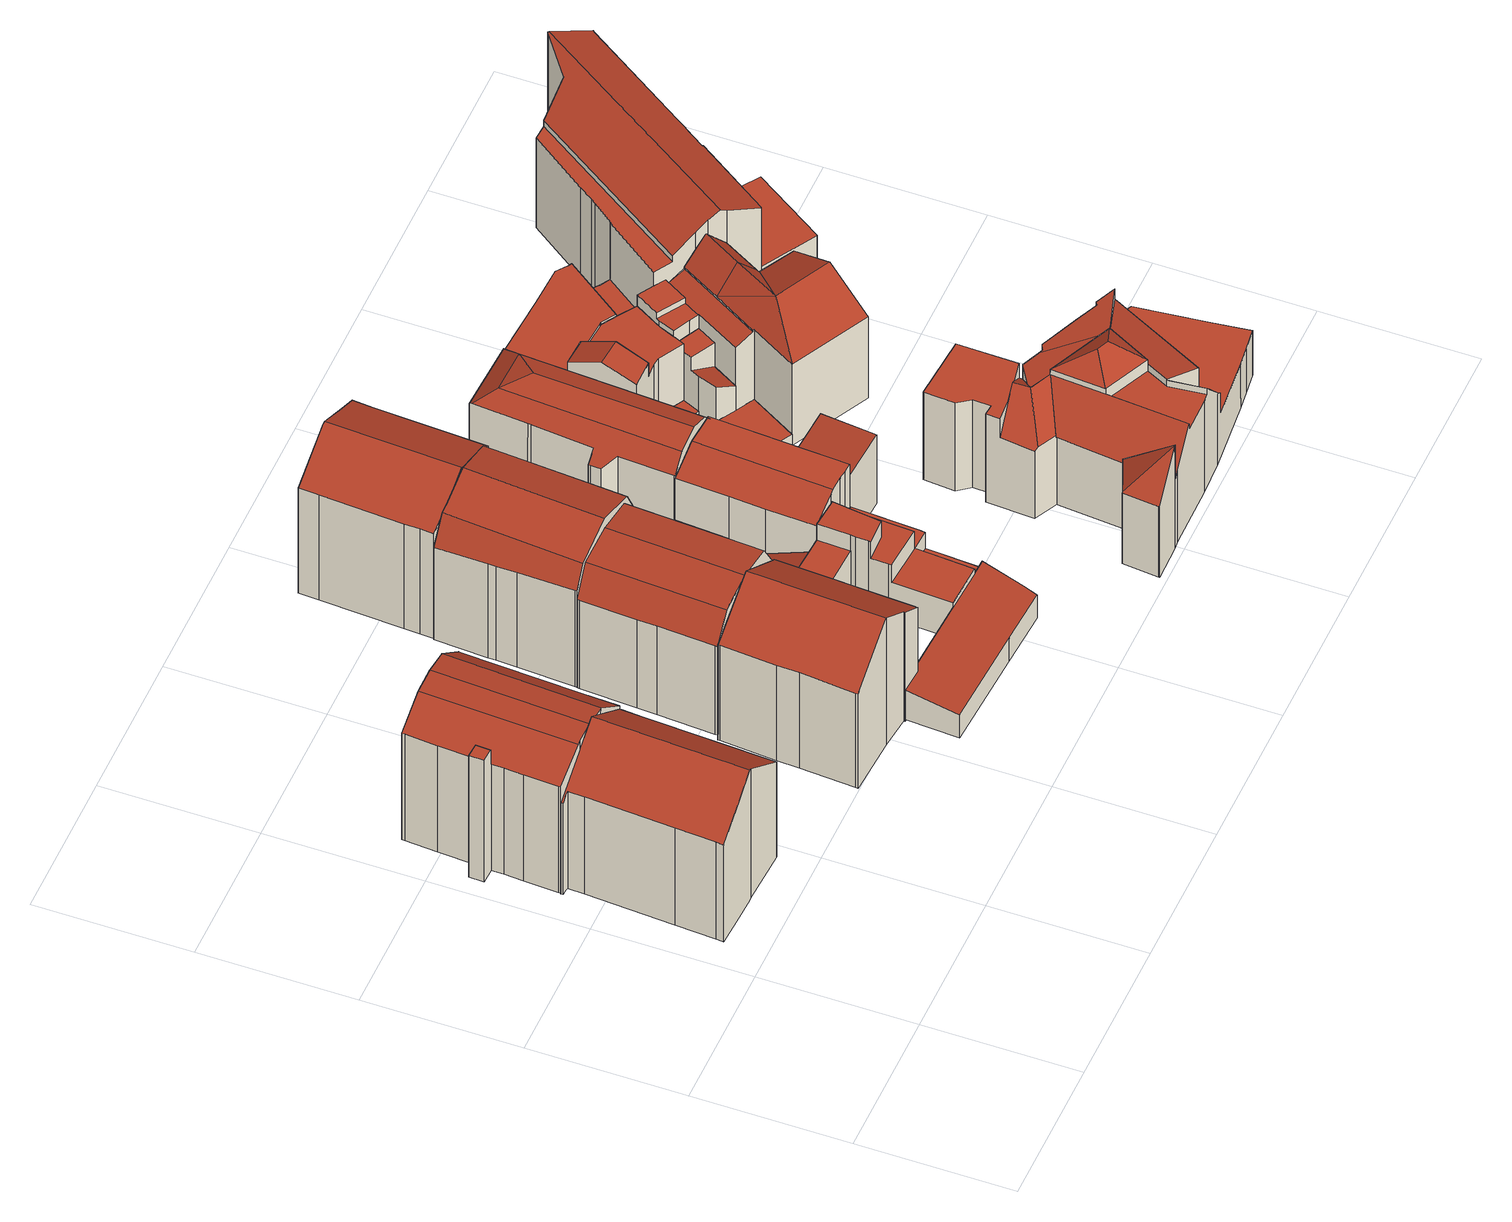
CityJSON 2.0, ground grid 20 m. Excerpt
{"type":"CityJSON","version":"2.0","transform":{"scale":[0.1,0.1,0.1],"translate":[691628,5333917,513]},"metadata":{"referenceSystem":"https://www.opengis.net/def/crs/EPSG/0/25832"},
"CityObjects":{
"building1":{"type":"Building","attributes":{"Gemeindeschluessel":"09162000","HoeheDach":"536.770","HoeheGrund":"515.470","Methode":"2000","NiedrigsteTraufeDesGebaeudes":"530.425","Geometrietyp2DReferenz":"3000","function":"31001_9998","roofType":"3100","measuredHeight":21.3,"storeysAboveGround":4},"geometry":[{"type":"MultiSurface","lod":"2","boundaries":[[[0,1,2,3,4,5]],[[6,7,8,9]],[[10,11,12,13]],[[14,15,16,17]],[[13,12,18,19]],[[20,21,22,1,0,5,23,24,25,16,15,26,27,28]],[[9,8,29,30]],[[31,26,15,14]],[[19,18,7,6]],[[32,33,25,24,23,34]],[[6,9,30,35,36,37,38,39,31,14,17,33,32,34,4,3,2,40,10,13,19]],[[30,29,41,35]],[[41,29,8,7,18,12,11,22,21]],[[22,11,10,40,2,1]],[[34,23,5,4]],[[17,16,25,33]],[[28,27,26,31,39,38]],[[37,36,35,41,21,20,28,38]]],"semantics":{"surfaces":[{"type":"WallSurface"},{"type":"RoofSurface"},{"type":"GroundSurface"}],"values":[0,0,0,0,0,1,0,0,0,0,2,0,1,0,0,0,0,0]}}]},
"building2":{"type":"Building","attributes":{"Gemeindeschluessel":"09162000","HoeheDach":"535.874","HoeheGrund":"515.566","Methode":"2000","NiedrigsteTraufeDesGebaeudes":"531.395","Geometrietyp2DReferenz":"3000","function":"31001_9998","roofType":"3100","measuredHeight":20.31,"storeysAboveGround":5},"geometry":[{"type":"MultiSurface","lod":"2","boundaries":[[[42,43,44,45,46,47,48]],[[49,50,51,52,53,54]],[[55,56,57,58]],[[59,60,61,62,55,58,63,64,65,66,67,68,69,70,50,49,71,72,73,74,43,42,48,75]],[[72,76,77,73]],[[45,78,79,80,46]],[[81,60,59,75,82]],[[60,81,83,61]],[[72,71,84,85,86,76]],[[87,82,75]],[[75,48,47,88,87]],[[63,58,57,89,90]],[[70,91,51,50]],[[68,92,93,69]],[[81,82,87,88,89,57,56,94,83]],[[86,85,53,52]],[[66,65,79,78,95]],[[67,96,92,68]],[[53,85,84,54]],[[74,97,44,43]],[[78,45,44,97,77,76,86,52,51,91,93,92,96,95]],[[63,90,98,64]],[[65,64,98,80,79]],[[49,54,84,71]],[[73,77,97,74]],[[98,90,89,88,47,46,80]],[[61,83,94,62]],[[62,94,56,55]],[[69,93,91,70]],[[66,95,96,67]]],"semantics":{"surfaces":[{"type":"WallSurface"},{"type":"GroundSurface"},{"type":"RoofSurface"}],"values":[0,0,0,1,0,2,0,0,0,0,0,0,0,0,2,0,0,0,2,0,2,0,0,0,0,2,0,0,0,0]}}]},
"building3":{"type":"Building","attributes":{"Gemeindeschluessel":"09162000","HoeheDach":"534.800","HoeheGrund":"515.603","Methode":"2000","NiedrigsteTraufeDesGebaeudes":"522.668","Geometrietyp2DReferenz":"3000","function":"31001_1000","roofType":"3100","measuredHeight":19.2,"storeysAboveGround":4},"geometry":[{"type":"MultiSurface","lod":"2","boundaries":[[[99,100,101,102,103,104,105]],[[106,107,108,109]],[[110,111,112,113,114]],[[115,116,117,118]],[[119,120,121,122]],[[110,114,123,108,107,124,125,126,101,100]],[[127,128,113,112]],[[129,130,131,132,99,105,133,115,118,119,122,134,135,106,109,136,137]],[[109,108,123,136]],[[105,104,138,133]],[[133,138,116,115]],[[122,121,139,140,126,125,134]],[[99,132,141,111,110,100]],[[130,142,143,131]],[[134,125,124,135]],[[141,143,142,144,112,111]],[[144,145,127,112]],[[118,117,120,119]],[[131,143,141,132]],[[103,139,121,120,117,116,138,104]],[[127,145,129,137,128]],[[135,124,107,106]],[[130,129,145,144,142]],[[137,136,123,114,113,128]],[[102,140,139,103]],[[126,140,102,101]]],"semantics":{"surfaces":[{"type":"WallSurface"},{"type":"RoofSurface"},{"type":"GroundSurface"}],"values":[0,0,0,0,0,1,1,2,0,0,0,0,0,0,0,1,1,0,0,1,0,0,0,0,1,1]}}]},
"building4":{"type":"Building","attributes":{"Gemeindeschluessel":"09162000","HoeheDach":"535.490","HoeheGrund":"514.758","Methode":"2000","NiedrigsteTraufeDesGebaeudes":"518.137","Geometrietyp2DReferenz":"3000","function":"31001_1000","roofType":"3100","measuredHeight":20.73,"storeysAboveGround":4},"geometry":[{"type":"MultiSurface","lod":"2","boundaries":[[[146,147,148,149]],[[150,151,152,153]],[[154,155,156,157,158]],[[159,160,161,162]],[[163,164,165,166]],[[167,168,169,170,171]],[[172,173,174,175]],[[176,177,178,179]],[[180,181,182,183]],[[169,184,185,170]],[[183,182,186,187]],[[188,189,190,191]],[[192,193,194,149,148,195]],[[196,197,198,199,200,201]],[[202,192,195,203,204,205]],[[206,172,207,208]],[[186,209,210,187]],[[166,165,211,212]],[[213,214,198,197]],[[215,175,174,216,217]],[[188,212,211,218,189]],[[219,185,184,220,221,222,152,151,223,146,149,194]],[[202,205,155,154]],[[162,161,224,225]],[[147,226,227,228,203,195,148]],[[186,182,181,224,161,160,216,174,173,190,189,218,229,209]],[[227,230,231,228]],[[223,226,147,146]],[[158,157,232,233]],[[229,218,211,165,164,234,235,236]],[[228,231,204,203]],[[217,216,160,159]],[[237,221,220,238]],[[239,240,241,242,243]],[[244,168,167,245]],[[157,156,241,240]],[[150,243,242,230,227,226,223,151]],[[231,230,242,241,156,155,205,204]],[[246,236,235,247]],[[248,234,164,163]],[[249,222,221,237]],[[250,251,200,199]],[[153,152,222,249]],[[225,224,181,180]],[[208,207,214,213]],[[247,235,234,248]],[[177,176,175,215]],[[190,173,172,206,191]],[[193,245,167,171,219,194]],[[244,238,220,184,169,168]],[[244,245,193,192,202,154,158,233,252,178,177,215,217,159,162,225,180,183,187,210,253,246,247,248,163,166,212,188,191,206,208,213,197,196,239,243,150,153,249,237,238]],[[253,229,236,246]],[[233,232,254,252]],[[178,252,254,251,250,179]],[[170,185,219,171]],[[253,210,209,229]],[[196,201,240,239]],[[254,232,157,240,201,200,251]],[[176,179,250,199,198,214,207,172,175]]],"semantics":{"surfaces":[{"type":"WallSurface"},{"type":"RoofSurface"},{"type":"GroundSurface"}],"values":[0,0,0,0,0,1,0,0,0,0,0,0,0,0,0,0,0,0,0,0,0,1,0,0,1,1,0,0,0,1,0,0,0,0,0,0,0,1,0,0,0,0,0,0,0,0,0,0,0,0,2,0,0,0,0,0,0,1,1]}}]},
"building5":{"type":"Building","attributes":{"Gemeindeschluessel":"09162000","HoeheDach":"519.968","HoeheGrund":"515.066","Methode":"2000","NiedrigsteTraufeDesGebaeudes":"518.856","Geometrietyp2DReferenz":"3000","function":"31001_2000","roofType":"1000","measuredHeight":4.9},"geometry":[{"type":"MultiSurface","lod":"2","boundaries":[[[255,256,257,258]],[[259,260,261,262]],[[263,264,265,257,256,266,267,261,260,268,269]],[[270,267,266,271]],[[262,261,267,270]],[[272,268,260,259]],[[273,263,269,274]],[[275,264,263,273]],[[258,257,265,276]],[[274,269,268,272]],[[276,265,264,275]],[[271,266,256,255]],[[275,273,274,272,259,262,270,271,255,258,276]]],"semantics":{"surfaces":[{"type":"WallSurface"},{"type":"RoofSurface"},{"type":"GroundSurface"}],"values":[0,0,1,0,0,0,0,0,0,0,0,0,2]}}]},
"building6":{"type":"Building","attributes":{"Gemeindeschluessel":"09162000","HoeheDach":"536.192","HoeheGrund":"515.595","Methode":"2000","NiedrigsteTraufeDesGebaeudes":"530.470","Geometrietyp2DReferenz":"3000","function":"31001_9998","roofType":"3100","measuredHeight":20.6,"storeysAboveGround":4},"geometry":[{"type":"MultiSurface","lod":"2","boundaries":[[[277,278,279,280]],[[281,282,283,284,285,280,279]],[[286,284,283,287]],[[288,289,290,291]],[[280,292,293,294,295,296,277]],[[297,298,299,300,301]],[[286,287,302,134,122,303,304,288,291,298,297,295,294,305]],[[294,293,306,305]],[[287,283,282,302]],[[304,307,289,288]],[[297,301,296,295]],[[122,134,281,279,278,308,309]],[[278,277,296,301,300,308]],[[303,310,307,304]],[[286,305,306,285,284]],[[308,300,299,290,289,307,310,309]],[[292,280,285,306]],[[306,293,292]],[[302,282,281,134]],[[122,309,310,303]],[[291,290,299,298]]],"semantics":{"surfaces":[{"type":"RoofSurface"},{"type":"WallSurface"},{"type":"GroundSurface"}],"values":[0,0,1,1,1,1,2,1,1,1,1,1,0,1,1,0,1,0,1,1,1]}}]},
"building7":{"type":"Building","attributes":{"Gemeindeschluessel":"09162000","HoeheDach":"521.648","HoeheGrund":"515.188","Methode":"1000","NiedrigsteTraufeDesGebaeudes":"518.598","Geometrietyp2DReferenz":"3000","function":"31001_2000","roofType":"2100","measuredHeight":6.46},"geometry":[{"type":"MultiSurface","lod":"2","boundaries":[[[311,312,313,314]],[[315,316,317,318]],[[319,320,321,322]],[[316,315,314,313]],[[323,324,312,311]],[[312,324,321,320,325,317,316,313]],[[323,311,314,315,318,326,319,322]],[[322,321,324,323]],[[326,325,320,319]],[[318,317,325,326]]],"semantics":{"surfaces":[{"type":"WallSurface"},{"type":"RoofSurface"},{"type":"GroundSurface"}],"values":[0,0,0,0,0,1,2,0,0,0]}}]},
"building8":{"type":"Building","attributes":{"Gemeindeschluessel":"09162000","HoeheDach":"536.452","HoeheGrund":"515.680","Methode":"1000","NiedrigsteTraufeDesGebaeudes":"532.757","Geometrietyp2DReferenz":"3000","function":"31001_9998","roofType":"3100","measuredHeight":20.77,"storeysAboveGround":4},"geometry":[{"type":"MultiSurface","lod":"2","boundaries":[[[327,328,329,330,331,332]],[[333,334,335,336]],[[329,328,337,338]],[[339,340,327,332,341,342,343,335,334]],[[344,343,342,345]],[[346,347,348,349]],[[336,335,343,344]],[[345,342,341,350]],[[348,347,351,337,328,327,340]],[[349,348,340,339,352]],[[350,341,332,331]],[[353,346,349,352,333,336,344,345,350,331,330,329,338]],[[352,339,334,333]],[[338,337,351,353]],[[353,351,347,346]]],"semantics":{"surfaces":[{"type":"WallSurface"},{"type":"RoofSurface"},{"type":"GroundSurface"}],"values":[0,0,0,1,0,0,0,0,1,0,0,2,0,0,0]}}]},
"building9":{"type":"Building","attributes":{"Gemeindeschluessel":"09162000","HoeheDach":"519.032","HoeheGrund":"514.532","Methode":"2000","NiedrigsteTraufeDesGebaeudes":"519.032","Geometrietyp2DReferenz":"3000","function":"31001_2000","roofType":"1000","measuredHeight":4.5},"geometry":[{"type":"MultiSurface","lod":"2","boundaries":[[[354,355,356,357]],[[356,355,358,359,360]],[[361,358,355,354]],[[362,359,358,361]],[[357,356,360,363]],[[363,360,359,362]],[[363,362,361,354,357]]],"semantics":{"surfaces":[{"type":"WallSurface"},{"type":"RoofSurface"},{"type":"GroundSurface"}],"values":[0,1,0,0,0,0,2]}}]},
"building10":{"type":"Building","attributes":{"Gemeindeschluessel":"09162000","HoeheDach":"527.764","HoeheGrund":"514.306","Methode":"2000","NiedrigsteTraufeDesGebaeudes":"525.793","Geometrietyp2DReferenz":"3000","function":"31001_1000","roofType":"2100","measuredHeight":13.46,"storeysAboveGround":3},"geometry":[{"type":"MultiSurface","lod":"2","boundaries":[[[364,365,366,367]],[[368,369,370,371]],[[371,370,372,373,374]],[[375,376,377,378,373,372,379]],[[380,376,375,381]],[[374,373,378,382]],[[383,377,376,380]],[[381,375,379,384,385]],[[385,384,365,364]],[[367,366,369,368]],[[382,378,377,383]],[[371,374,382,383,380,381,385,364,367,368]],[[384,379,372,370,369,366,365]]],"semantics":{"surfaces":[{"type":"WallSurface"},{"type":"RoofSurface"},{"type":"GroundSurface"}],"values":[0,0,0,1,0,0,0,0,0,0,0,2,1]}}]},
"building11":{"type":"Building","attributes":{"Gemeindeschluessel":"09162000","HoeheDach":"525.933","HoeheGrund":"514.728","Methode":"1000","NiedrigsteTraufeDesGebaeudes":"525.080","Geometrietyp2DReferenz":"3000","function":"31001_1000","roofType":"1000","measuredHeight":11.21,"storeysAboveGround":2},"geometry":[{"type":"MultiSurface","lod":"2","boundaries":[[[386,387,388,389]],[[390,391,387,386]],[[391,392,388,387]],[[386,389,393,390]],[[391,390,393,392]],[[393,389,388,392]]],"semantics":{"surfaces":[{"type":"RoofSurface"},{"type":"WallSurface"},{"type":"GroundSurface"}],"values":[0,1,1,1,2,1]}}]},
"building12":{"type":"Building","attributes":{"Gemeindeschluessel":"09162000","HoeheDach":"529.410","HoeheGrund":"513.714","Methode":"2000","NiedrigsteTraufeDesGebaeudes":"524.754","Geometrietyp2DReferenz":"3000","function":"31001_9998","roofType":"3200","measuredHeight":15.7,"storeysAboveGround":3},"geometry":[{"type":"MultiSurface","lod":"2","boundaries":[[[394,395,396,397]],[[398,399,400,401]],[[402,403,404,405,406,407,408,409,410,411,412,398,401,413,414]],[[405,415,416,394,397,417,406]],[[418,419,414,413,420]],[[406,417,421,407]],[[395,422,396]],[[419,423,402,414]],[[424,425,409,408]],[[424,421,417,397,396,426,400,399,427,428,429,425]],[[412,427,399,398]],[[404,430,415,405]],[[428,427,412,411]],[[402,423,431,403]],[[418,420,426,396,422]],[[431,423,419,418,422,416,415,430]],[[409,425,429,410]],[[410,429,428,411]],[[416,422,395,394]],[[431,430,404,403]],[[407,421,424,408]],[[400,426,420,413,401]]],"semantics":{"surfaces":[{"type":"RoofSurface"},{"type":"WallSurface"},{"type":"GroundSurface"}],"values":[0,1,2,1,1,1,0,1,1,0,1,1,1,1,0,0,1,1,0,1,1,1]}}]},
"building13":{"type":"Building","attributes":{"Gemeindeschluessel":"09162000","HoeheDach":"516.330","HoeheGrund":"514.138","Methode":"2000","NiedrigsteTraufeDesGebaeudes":"516.330","Geometrietyp2DReferenz":"3000","function":"31001_2000","roofType":"1000","measuredHeight":2.19},"geometry":[{"type":"MultiSurface","lod":"2","boundaries":[[[432,433,434,435]],[[436,437,433,432]],[[437,438,439,434,433]],[[440,436,432,435,441]],[[435,434,439,441]],[[436,440,438,437]],[[440,441,439,438]]],"semantics":{"surfaces":[{"type":"WallSurface"},{"type":"RoofSurface"},{"type":"GroundSurface"}],"values":[0,0,1,2,0,0,0]}}]},
"building14":{"type":"Building","attributes":{"Gemeindeschluessel":"09162000","HoeheDach":"516.302","HoeheGrund":"514.190","Methode":"1000","NiedrigsteTraufeDesGebaeudes":"516.302","Geometrietyp2DReferenz":"3000","function":"31001_1000","roofType":"1000","measuredHeight":2.11,"storeysAboveGround":1},"geometry":[{"type":"MultiSurface","lod":"2","boundaries":[[[442,443,444,445]],[[446,447,448,442,445]],[[446,449,450,447]],[[445,444,449,446]],[[451,450,449,444,443]],[[448,451,443,442]],[[447,450,451,448]]],"semantics":{"surfaces":[{"type":"WallSurface"},{"type":"GroundSurface"},{"type":"RoofSurface"}],"values":[0,1,0,0,2,0,0]}}]},
"building15":{"type":"Building","attributes":{"Gemeindeschluessel":"09162000","HoeheDach":"529.370","HoeheGrund":"514.273","Methode":"2000","NiedrigsteTraufeDesGebaeudes":"525.535","Geometrietyp2DReferenz":"3000","function":"31001_2000","roofType":"1000","measuredHeight":15.1},"geometry":[{"type":"MultiSurface","lod":"2","boundaries":[[[452,453,454,455,456,457]],[[458,459,460,461]],[[462,463,464,465]],[[452,457,466,467]],[[468,469,470,471]],[[467,466,459,458]],[[472,473,474,475,476,477]],[[478,455,454,479]],[[456,455,478,476,475]],[[461,460,465,464]],[[469,468,474,473]],[[453,472,477,479,454]],[[463,470,469,473,472,453,452,467,458,461,464]],[[456,475,474,468,471,462,465,460,459,466,457]],[[463,462,471,470]],[[476,478,479,477]]],"semantics":{"surfaces":[{"type":"WallSurface"},{"type":"RoofSurface"},{"type":"GroundSurface"}],"values":[0,0,0,0,0,0,0,1,0,0,0,0,2,1,0,1]}}]},
"building16":{"type":"Building","attributes":{"Gemeindeschluessel":"09162000","HoeheDach":"534.590","HoeheGrund":"515.330","Methode":"2000","NiedrigsteTraufeDesGebaeudes":"522.520","Geometrietyp2DReferenz":"3000","function":"31001_1000","roofType":"1000","measuredHeight":19.26,"storeysAboveGround":4},"geometry":[{"type":"MultiSurface","lod":"2","boundaries":[[[480,481,482,483,484,485,486,487]],[[488,489,490,491,492,493]],[[494,495,496,497]],[[498,499,500,501]],[[502,503,504]],[[501,505,506,507,508,509,510,511,498]],[[492,512,493]],[[513,514,515,516]],[[517,518,519,502]],[[520,482,481,521]],[[522,523,524,525,526,527]],[[528,529,530,531,532,533,534]],[[535,536,537,519]],[[492,491,538]],[[539,540,480,487,541,542]],[[495,543,531,530,544,496]],[[538,491,545]],[[516,515,546,547]],[[548,509,508,549]],[[550,486,485]],[[493,512,551,552,553,488]],[[533,532,554,555]],[[492,538,545,556,557,558,546,515,514,551,512]],[[559,544,530,529]],[[549,508,507,560]],[[524,561,562,563,564,525]],[[511,565,550,566,499,498]],[[484,483,567,568,569,570]],[[571,572,499,573]],[[552,551,514,513]],[[510,574,565,511]],[[490,575,569,576,545,491]],[[577,578,505,501,500,579]],[[499,566,580,573]],[[485,537,581,582]],[[494,522,527,555,554,543,495]],[[568,583,557,556,576,569]],[[543,554,532,531]],[[488,553,584,585,504,503,489]],[[527,526,517,502,504,585,534,533,555]],[[561,571,573,562]],[[586,558,557,583]],[[485,484,570,575,587]],[[588,506,505,578]],[[560,507,506,588]],[[563,582,581,518,517,564]],[[547,546,558,586]],[[541,487,486,550,565]],[[528,534,585,584]],[[503,502,490,489]],[[480,540,521,481]],[[523,577,579,572,571,561,524]],[[485,587,490,502,519,537]],[[579,500,499,572]],[[575,490,587]],[[581,537,536]],[[581,536,535,518]],[[562,573,580,582,563]],[[576,556,545]],[[535,519,518]],[[564,517,526,525]],[[566,550,485,582,580]],[[565,574,542,541]],[[497,496,544,559]],[[548,539,542,574,510,509]],[[577,523,522,494,497,559,529,528,584,553,552,513,516,547,586,583,568,567,520,521,540,539,548,549,560,588,578]],[[567,483,482,520]],[[575,570,569]]],"semantics":{"surfaces":[{"type":"RoofSurface"},{"type":"WallSurface"},{"type":"GroundSurface"}],"values":[0,0,1,1,1,0,1,1,1,1,1,1,0,1,1,0,1,1,1,1,1,1,0,1,1,0,1,1,0,1,1,0,1,1,1,1,1,0,1,0,1,1,0,1,1,1,1,1,1,0,1,1,1,0,1,0,0,1,1,0,1,0,0,1,1,2,1,1]}}]},
"building17":{"type":"Building","attributes":{"Gemeindeschluessel":"09162000","HoeheDach":"524.170","HoeheGrund":"514.125","Methode":"2000","NiedrigsteTraufeDesGebaeudes":"520.315","Geometrietyp2DReferenz":"3000","function":"31001_1000","roofType":"2100","measuredHeight":10.04,"storeysAboveGround":2},"geometry":[{"type":"MultiSurface","lod":"2","boundaries":[[[589,590,591,436]],[[440,592,593,594,595,589,436]],[[596,597,598,599]],[[436,591,599,598,600,440]],[[597,601,602,603,600,598]],[[592,603,602,593]],[[595,604,590,589]],[[594,601,597,596,604,595]],[[440,600,603,592]],[[593,602,601,594]],[[604,596,599,591,590]]],"semantics":{"surfaces":[{"type":"WallSurface"},{"type":"GroundSurface"},{"type":"RoofSurface"}],"values":[0,1,0,0,2,0,0,0,0,0,2]}}]},
"building18":{"type":"Building","attributes":{"Gemeindeschluessel":"09162000","HoeheDach":"531.080","HoeheGrund":"514.475","Methode":"2000","NiedrigsteTraufeDesGebaeudes":"526.450","Geometrietyp2DReferenz":"3000","function":"31001_1000","roofType":"3100","measuredHeight":16.61,"storeysAboveGround":3},"geometry":[{"type":"MultiSurface","lod":"2","boundaries":[[[605,606,607,608,609]],[[610,611,612,613,614,615]],[[616,617,618,619,620]],[[616,620,621,622]],[[623,624,625,626,627]],[[622,621,628,629]],[[630,631,623,627,632]],[[633,634,635,636,637]],[[638,636,635,639]],[[620,619,640,641,628,621]],[[640,633,637,641]],[[612,642,643,609,613]],[[626,625,644,606,605]],[[642,645,646,647]],[[648,630,632,643]],[[649,644,625,624]],[[646,645,611,610,617,616,622,629,638,639,650,649,624,623,631]],[[651,614,613,609,608]],[[648,643,642,647]],[[610,615,618,617]],[[632,627,626,605,643]],[[638,629,628,641,637,636]],[[652,634,633,640]],[[650,639,635,634,652,651,608,607]],[[605,609,643]],[[649,650,607,606,644]],[[651,652,640,619,618,615,614]],[[612,611,645,642]],[[646,631,630,648,647]]],"semantics":{"surfaces":[{"type":"RoofSurface"},{"type":"WallSurface"},{"type":"GroundSurface"}],"values":[0,1,1,1,1,1,1,0,1,0,1,0,0,1,0,1,2,1,0,1,0,1,1,1,0,1,0,1,1]}}]},
"building19":{"type":"Building","attributes":{"Gemeindeschluessel":"09162000","HoeheDach":"533.930","HoeheGrund":"514.921","Methode":"2000","NiedrigsteTraufeDesGebaeudes":"520.294","Geometrietyp2DReferenz":"3000","function":"31001_9998","roofType":"3100","measuredHeight":19.01,"storeysAboveGround":4},"geometry":[{"type":"MultiSurface","lod":"2","boundaries":[[[653,654,655,656,657,658,659]],[[660,661,662,663]],[[664,665,666,667,668,669]],[[670,671,672,673]],[[674,675,661,660]],[[676,677,678,679]],[[657,680,662,661,675,681,682,683,658]],[[684,682,681,685]],[[686,687,688,689]],[[690,691,671,670]],[[692,693,694,695,676,679]],[[692,696,697,698,699,654,653,700,701,702,703,704,705,706,707,665,664,708,684,685,674,660,663,709,710,711,690,670,673,712,686,689,693]],[[713,714,715,667,666,716,717,718,719]],[[695,694,688,687,720,672,671,691,721,722,723,724,725,726]],[[664,669,727,708]],[[711,710,728,722,721]],[[712,720,687,686]],[[704,719,718,705]],[[653,659,729,700]],[[702,714,713,703]],[[709,663,662,680,730,731]],[[707,716,666,665]],[[676,695,726,677]],[[655,732,723,722,728,731,730,656]],[[706,717,716,707]],[[699,732,655,654]],[[699,698,724,723,732]],[[678,696,692,679]],[[684,708,727,733,683,682]],[[711,721,691,690]],[[703,713,719,704]],[[697,725,724,698]],[[697,696,678,677,726,725]],[[700,729,734,701]],[[659,658,683,733]],[[702,701,734,735,715,714]],[[668,667,715,735]],[[689,688,694,693]],[[709,731,728,710]],[[673,672,720,712]],[[734,729,659,733,727,669,668,735]],[[657,656,730,680]],[[705,718,717,706]],[[685,681,675,674]]],"semantics":{"surfaces":[{"type":"WallSurface"},{"type":"RoofSurface"},{"type":"GroundSurface"}],"values":[0,0,0,0,0,1,1,0,0,0,0,2,1,1,0,0,0,0,0,0,0,0,0,1,0,0,0,0,0,0,0,0,0,0,0,0,0,0,0,0,1,0,0,0]}}]}
},
"vertices":[
[30,445,180],[73,442,213],[73,442,25],[30,445,25],[23,445,25],[23,445,174],[177,433,25],[177,433,181],[176,407,180],[176,407,25],[109,440,25],[109,440,234],[128,439,219],[128,439,25],[26,308,25],[26,308,183],[33,420,183],[33,420,25],[178,436,180],[178,436,25],[64,245,215],[93,244,238],[104,440,238],[23,442,174],[30,442,180],[34,441,183],[23,257,183],[22,248,183],[22,247,183],[167,241,180],[167,241,25],[23,257,25],[30,442,25],[34,441,25],[23,442,25],[97,244,25],[93,244,25],[64,245,25],[22,247,25],[22,248,25],[104,440,25],[97,244,235],
[85,641,26],[34,643,26],[34,643,199],[79,641,225],[111,640,229],[139,638,226],[139,638,26],[7,532,26],[27,531,26],[27,531,199],[25,531,198],[25,531,224],[7,532,224],[178,437,26],[178,437,184],[178,436,185],[178,436,26],[182,508,26],[181,485,26],[179,439,26],[179,437,26],[128,439,26],[109,440,26],[73,442,26],[23,445,26],[23,446,26],[23,448,26],[25,491,26],[27,516,26],[8,551,26],[28,550,26],[31,598,26],[34,639,26],[189,636,26],[28,550,199],[31,598,199],[69,442,225],[73,442,226],[100,441,229],[181,485,184],[189,636,184],[179,439,184],[8,551,224],[26,550,224],[26,550,198],[189,636,185],[143,638,225],[132,439,225],[128,439,226],[27,516,199],[23,448,199],[25,491,199],[179,437,184],[23,445,199],[23,446,199],[34,639,199],[109,440,228],
[463,364,26],[463,364,171],[441,366,210],[390,369,218],[339,371,210],[318,373,170],[318,373,26],[468,439,26],[468,439,170],[467,425,170],[467,425,26],[464,364,169],[464,364,97],[465,384,101],[466,409,97],[466,409,169],[322,449,26],[322,449,170],[323,473,170],[323,473,26],[327,545,26],[327,545,170],[328,548,170],[328,548,26],[466,409,170],[469,465,170],[473,539,170],[451,541,210],[496,407,97],[496,408,97],[494,360,26],[490,360,26],[466,362,26],[466,364,26],[318,376,26],[473,539,26],[469,465,26],[466,409,26],[496,408,26],[318,376,170],[349,547,210],[400,544,218],[466,364,98],[490,360,97],[466,362,97],[492,360,97],[494,360,97],
[625,258,77],[625,258,105],[567,262,105],[567,262,77],[633,351,18],[633,351,77],[643,350,77],[643,350,18],[569,307,18],[569,307,131],[570,313,131],[570,313,105],[570,313,18],[461,262,18],[461,262,172],[457,191,173],[457,191,18],[313,300,18],[313,300,173],[318,370,173],[318,370,18],[642,182,51],[649,182,51],[653,256,51],[626,257,51],[621,183,51],[466,362,69],[466,362,172],[464,319,172],[464,319,61],[476,318,61],[476,318,18],[476,321,18],[476,321,61],[456,188,18],[456,188,173],[457,186,172],[457,186,18],[653,256,77],[626,257,77],[424,188,195],[424,188,18],[463,364,18],[463,364,174],[466,364,172],[466,364,18],[567,266,18],[563,186,18],[563,186,77],[567,266,105],[523,358,18],[518,358,18],[518,358,69],[522,358,69],[522,358,105],[523,358,105],[569,291,18],[568,288,105],[568,288,131],[569,291,131],[466,362,18],[490,360,69],[490,360,18],[424,190,195],[424,190,18],[318,373,173],[318,373,18],[494,360,18],[494,360,69],[464,319,18],[463,291,172],[463,291,18],[391,368,225],[621,183,77],[654,262,77],[659,349,77],[657,349,77],[630,351,77],[457,189,173],[457,189,18],[630,351,105],[611,352,105],[603,289,105],[382,194,225],[611,352,131],[603,289,131],[521,315,105],[521,315,18],[312,272,173],[307,201,172],[307,198,172],[659,349,18],[654,262,18],[572,355,18],[572,355,105],[572,355,131],[608,352,131],[608,352,18],[649,182,18],[642,182,18],[307,198,18],[307,201,18],[312,272,18],[657,349,18],[520,319,61],[520,319,105],[521,319,18],[382,194,18],[521,319,105],
[457,191,21],[457,191,70],[563,186,70],[563,186,21],[424,188,21],[424,188,69],[457,186,69],[457,186,21],[626,109,59],[631,128,61],[642,182,70],[457,189,69],[456,188,69],[420,120,59],[552,113,59],[456,188,21],[457,189,21],[420,120,21],[626,109,21],[552,113,21],[631,128,21],[642,182,21],
[415,722,232],[401,544,232],[459,540,213],[472,720,213],[473,539,185],[478,540,176],[483,614,176],[485,642,176],[491,719,176],[485,642,26],[483,614,26],[333,649,26],[333,649,179],[333,658,179],[333,658,26],[472,720,175],[487,720,175],[487,720,26],[412,722,26],[412,722,231],[372,723,26],[337,726,26],[337,726,176],[358,724,213],[372,723,218],[478,540,26],[328,551,26],[332,623,26],[491,719,26],[491,719,175],[332,623,180],[344,547,213],[328,548,183],[328,551,183],
[466,409,22],[466,409,63],[467,425,56],[467,425,22],[574,418,22],[574,418,56],[572,355,86],[572,355,22],[518,358,22],[518,358,86],[494,360,86],[494,360,22],[496,408,22],[496,408,63],[523,358,86],[523,358,22],
[421,892,235],[469,890,211],[469,890,27],[421,892,27],[418,893,27],[418,893,233],[337,726,27],[337,726,198],[338,743,198],[338,743,27],[496,889,198],[496,889,27],[372,723,215],[412,722,235],[346,894,198],[345,868,198],[339,763,198],[339,763,27],[345,868,27],[487,720,27],[487,720,198],[412,722,234],[412,722,27],[346,894,27],[494,863,198],[372,723,27],[494,863,27],
[581,531,15],[581,531,60],[577,464,60],[577,464,15],[581,532,60],[566,533,60],[562,465,60],[581,532,15],[566,533,15],[562,465,15],
[572,355,13],[572,355,128],[574,418,128],[574,418,13],[577,464,13],[577,464,128],[581,531,128],[581,531,13],[624,528,148],[667,525,148],[667,525,13],[633,351,148],[643,350,148],[657,349,148],[661,424,148],[614,352,148],[643,350,13],[633,351,13],[661,424,13],[657,349,13],[608,352,145],[608,352,13],
[742,419,121],[661,424,121],[657,349,129],[728,345,129],[742,419,17],[661,424,17],[657,349,17],[728,345,17],
[631,528,164],[642,728,164],[615,759,153],[601,530,153],[593,711,7],[593,711,134],[593,715,134],[593,715,7],[689,705,7],[684,619,7],[679,525,7],[667,525,7],[581,531,7],[581,532,7],[585,602,7],[572,617,7],[573,630,7],[573,633,7],[587,632,7],[599,788,7],[694,784,7],[667,525,145],[660,526,153],[581,531,132],[693,784,132],[694,784,130],[599,788,132],[581,532,132],[673,757,153],[689,705,131],[585,602,132],[572,617,118],[598,784,135],[587,632,132],[573,633,118],[573,630,118],[679,525,130],[684,619,131],
[730,595,11],[730,595,33],[738,620,33],[738,620,11],[772,579,11],[772,579,33],[782,601,33],[749,619,33],[782,601,11],[749,619,11],
[813,528,12],[813,528,33],[778,468,33],[778,468,12],[752,482,12],[758,522,12],[765,555,12],[752,482,33],[758,522,33],[765,555,33],
[773,699,13],[689,705,13],[689,705,145],[724,703,145],[724,703,125],[773,699,125],[796,686,13],[796,686,125],[817,672,125],[817,672,13],[788,616,125],[788,616,13],[797,637,13],[797,637,125],[775,699,125],[775,699,13],[749,619,125],[749,619,13],[782,601,13],[782,601,125],[684,619,13],[738,620,13],[738,620,125],[720,619,125],[720,619,147],[684,619,146],[722,659,164],[686,662,164],
[964,172,179],[936,187,176],[892,210,170],[884,206,170],[879,209,169],[927,142,182],[992,162,182],[968,175,179],[767,169,133],[771,167,136],[815,193,181],[815,215,181],[799,214,166],[770,212,136],[782,5,23],[782,5,190],[735,4,138],[735,4,23],[927,34,95],[927,34,130],[932,10,130],[932,10,95],[842,180,181],[796,155,135],[796,155,130],[1014,18,95],[1038,21,95],[1067,25,95],[1061,74,95],[1051,166,95],[996,193,95],[992,162,95],[770,212,166],[785,229,23],[785,229,166],[786,252,166],[786,252,23],[837,111,181],[837,111,189],[842,180,189],[892,210,23],[936,187,23],[794,6,23],[876,7,23],[876,7,171],[829,6,171],[829,6,181],[794,6,141],[790,71,23],[739,51,23],[739,51,138],[740,51,139],[789,71,137],[789,71,130],[790,71,130],[868,133,216],[883,126,216],[927,142,189],[815,215,166],[995,194,23],[964,172,23],[968,175,98],[995,194,98],[782,5,191],[735,6,138],[832,219,166],[774,268,166],[774,268,23],[1051,166,23],[1061,74,23],[992,162,166],[771,230,166],[771,230,23],[767,169,23],[784,5,191],[784,5,130],[858,224,166],[860,302,166],[777,308,166],[735,6,23],[1067,25,23],[888,8,171],[883,55,171],[897,84,171],[837,111,171],[992,162,98],[927,34,166],[884,206,23],[858,220,23],[858,220,143],[858,220,166],[888,8,181],[894,8,174],[883,55,181],[996,193,98],[831,203,166],[858,224,143],[923,9,23],[1014,18,23],[923,9,139],[883,55,182],[897,84,189],[897,84,182],[860,302,23],[797,154,23],[797,154,132],[777,308,23],[815,193,166],[1038,21,23],
[765,555,11],[765,555,88],[772,579,90],[788,616,11],[810,605,11],[822,599,11],[789,541,11],[808,574,73],[808,574,112],[777,590,112],[777,590,91],[782,601,112],[822,599,112],[810,605,112],[788,616,112],[789,541,73],
[873,573,181],[901,622,181],[888,630,164],[875,638,146],[846,587,146],[789,541,15],[813,528,15],[813,528,147],[812,529,146],[812,529,143],[789,541,135],[810,605,15],[822,599,15],[822,599,135],[822,599,134],[810,605,134],[788,616,134],[788,616,15],[896,557,15],[923,606,15],[923,606,151],[898,560,150],[896,557,150],[797,637,134],[797,637,15],[942,532,148],[942,532,15],[898,556,148],[833,620,143],[851,651,143],[837,660,143],[817,672,143],[799,641,143],[817,672,15],[837,660,15],[833,620,134],[799,641,134],[778,468,147],[840,513,181],[903,621,178],[778,468,15],[879,416,15],[879,416,147],[912,476,181],[903,621,15],[888,630,15],[875,638,143],[851,651,134],
[837,660,19],[888,630,19],[888,630,192],[860,646,175],[860,646,165],[837,660,165],[837,660,73],[929,786,19],[929,786,165],[982,861,165],[982,861,19],[850,763,19],[843,767,19],[843,767,128],[848,764,128],[848,764,73],[850,763,73],[1119,812,19],[1119,812,177],[1058,720,177],[1058,720,19],[917,768,19],[917,768,165],[1031,678,80],[966,581,80],[1035,541,80],[1096,634,80],[1002,860,165],[912,761,165],[891,734,165],[890,734,165],[891,734,19],[912,761,19],[1047,704,19],[1047,704,177],[1031,680,177],[1031,680,19],[1149,858,19],[1149,858,177],[1096,634,19],[1030,678,19],[1030,678,177],[1031,678,177],[1035,541,19],[965,581,19],[923,606,19],[903,621,19],[817,672,19],[796,686,19],[775,699,19],[773,699,19],[689,705,19],[694,784,19],[778,779,19],[830,777,19],[878,742,19],[1053,856,19],[1102,895,19],[1151,860,19],[1050,708,19],[773,699,128],[775,699,128],[793,688,128],[830,777,128],[778,779,128],[694,784,128],[689,705,128],[1050,708,177],[1151,860,177],[1103,894,209],[916,611,209],[923,606,204],[965,581,177],[966,581,177],[878,742,73],[1102,895,208],[817,672,73],[1002,860,175],[1053,856,198],[903,621,201],[890,734,73],[796,686,73],[793,688,73]
]}
